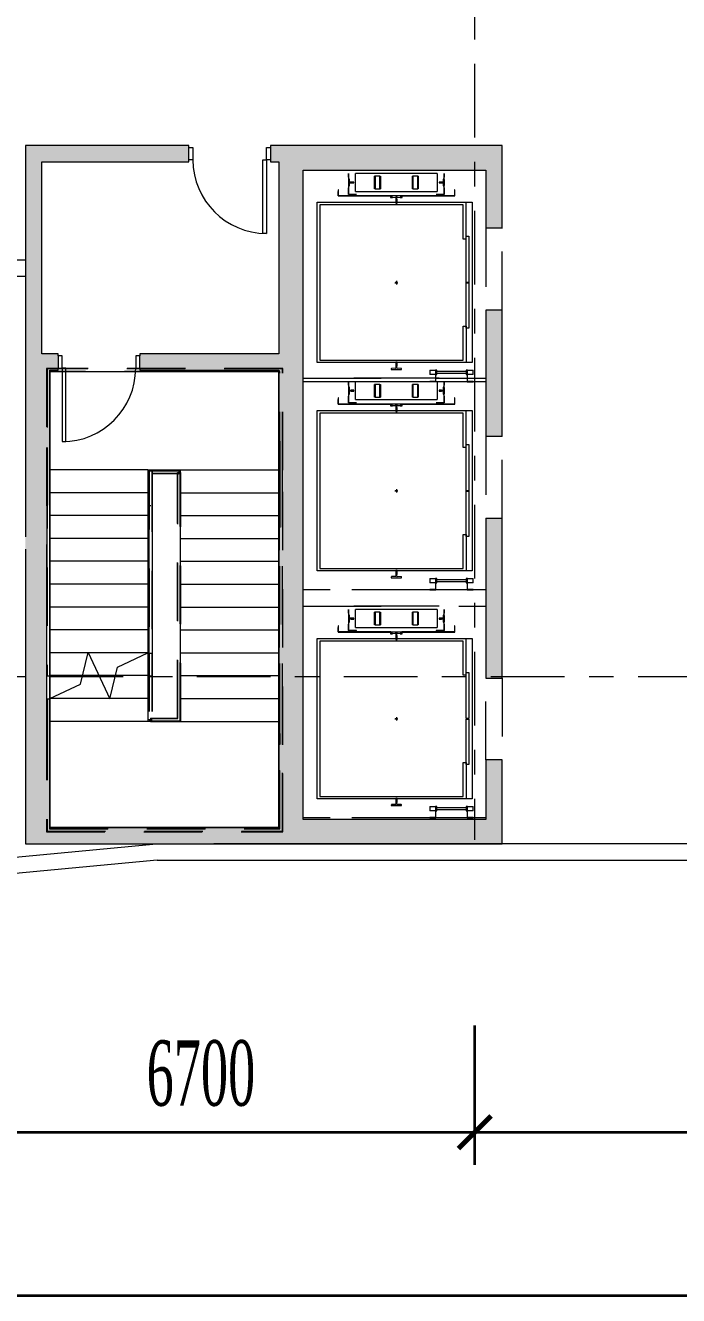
# Model space of a CAD drawing. Header units: millimetres. Extents: x 90964 to 877642, y 656808 to 1438307.
# Drawn here: x 361990 to 369984, y 973737 to 989290 of the extents above; entities that cross this region are included whole.
import ezdxf

# ---------------------------------------------------------------- set-up
doc = ezdxf.new("R2010")
doc.units = ezdxf.units.MM
doc.header["$LTSCALE"] = 300
for name, pattern in [('CENTER', [3, 1.5, -0.5, 0.5, -0.5]), ('Dash', [6.35, 3.175, -3.175]), ('Overhead', [3.96875, 2.38125, -1.5875])]:
    doc.linetypes.add(name, pattern=pattern)
doc.layers.get('Defpoints').update_dxf_attribs({"color": 6})
for name, color, linetype, lineweight in [('A-COT VACH', 2, 'Continuous', 35), ('A-DETL-GENF', 92, 'Overhead', 9), ('A-DETL-MEDM', 33, 'Continuous', 18), ('A-DIM', 125, 'Continuous', 15), ('A-DOOR', 31, 'Continuous', 9), ('A-DOOR-FRAM', 31, 'Continuous', 9), ('A-FLOR-HRAL', 11, 'Continuous', 9), ('A-FLOR-HRAL-MBND', 5, 'Overhead', 9), ('A-GENM', 13, 'Continuous', 9), ('A-NET THAY', 125, 'Continuous', 18), ('A-TRUC', 250, 'CENTER', 5), ('A-WALL', 113, 'Continuous', 9), ('A-WALL-PATT', 111, 'Continuous', 9), ('Q-SPCQ', 91, 'Continuous', 9), ('S-STRS', 31, 'Continuous', 9), ('S-STRS-MBND', 31, 'Overhead', 9)]:
    doc.layers.add(name, color=color, linetype=linetype, lineweight=lineweight)
doc.styles.add('ROMANSssss', font='vntimeh.shx', dxfattribs={"width": 0.55})
doc.dimstyles.new('DIM_1-400 MB', dxfattribs={"dimscale": 400, "dimtxt": 2, "dimasz": 1, "dimexe": 1, "dimexo": 0, "dimgap": 0.8, "dimtad": 1, "dimdec": 0, "dimzin": 0, "dimdsep": 46, "dimtxsty": 'ROMANSssss', "dimblk": 'ARCHTICK', "dimcen": 1, "dimdle": 1, "dimclrd": 256, "dimclre": 256, "dimclrt": 7, "dimadec": 0, "dimazin": 0, "dimtfac": 1, "dimtdec": 0, "dimtix": 1, "dimtofl": 0, "dimtmove": 2, "dimatfit": 3, "dimfxl": 1, "dimtolj": 1, "dimtzin": 0, "dimarcsym": 0})

# ---------------------------------------------------------------- blocks, each defined once
blk = doc.blocks.new('schindler_5500-bim - Lift_one floor-1478749-Option 5 Floor Plans')
at = {"layer": 'A-GENM', "linetype": 'Dash'}
for p, q in [((-1379, -1140), (-1379, 1095)), ((-1379, -1140), (-1379, 1095)), ((1212, 1095), (1212, 942)), ((1212, 1095), (1212, -1140)), ((1212, 866), (1212, 485)), ((1212, 409), (1212, -1140))]:
    blk.add_line(p, q, dxfattribs=at)
at = {"layer": 'A-GENM'}
for p, q in [((-986, -971), (-986, 926)), ((-986, 926), (979, 926)), ((-534, 856), (-986, 856)), ((-952, 817), (-952, -936)), ((-534, 817), (-952, 817)), ((-534, 816), (-952, 816)), ((-569, 856), (-569, 888)), ((-569, 888), (-3, 888)), ((-3, 856), (-569, 856)), ((-534, 856), (-534, 816)), ((-534, 852), (-534, 817)), ((-3, 888), (-3, 856)), ((2, 856), (2, 888)), ((2, 888), (558, 888)), ((558, 856), (2, 856)), ((533, 816), (533, 856)), ((533, 856), (979, 856)), ((533, 817), (533, 856)), ((533, 856), (979, 856)), ((950, 817), (533, 817)), ((950, 816), (533, 816)), ((558, 888), (558, 856)), ((950, -936), (950, 817)), ((979, 926), (979, 856)), ((979, 926), (979, -971)), ((-1063, 714), (-1139, 714)), ((-1139, 714), (-1139, 710)), ((-1139, 710), (-1118, 710)), ((-1118, 710), (-1118, 712)), ((-1118, 712), (-1064, 712)), ((-1064, 712), (-1064, 67)), ((-1063, 71), (-1063, 714)), ((-1379, 522), (-1379, -522)), ((-1379, 500), (-1379, -495)), ((-1078, 587), (-1338, 587)), ((-1338, 587), (-1338, 584)), ((-1338, 584), (-1294, 584)), ((-1338, 500), (-1118, 500)), ((-1338, 500), (-1338, -500)), ((-1294, 584), (-1294, 580)), ((-1294, 580), (-1269, 580)), ((-1269, 580), (-1269, 573)), ((-1269, 573), (-1242, 573)), ((-1265, 576), (-1265, 584)), ((-1265, 584), (-1190, 584)), ((-1190, 584), (-1265, 584)), ((-1265, 584), (-1265, 579)), ((-1259, 576), (-1265, 576)), ((-1262, 577), (-1234, 575)), ((-1242, 573), (-1242, 576)), ((-1232, 534), (-1237, 534)), ((-1232, 552), (-1233, 552)), ((-1233, 552), (-1233, 522)), ((-1233, 522), (-1223, 522)), ((-1232, 573), (-1232, 552)), ((-1224, 552), (-1224, 572)), ((-1223, 552), (-1224, 552)), ((-1223, 522), (-1223, 552)), ((-1218, 534), (-1223, 534)), ((-1221, 575), (-1193, 577)), ((-1213, 576), (-1213, 573)), ((-1213, 573), (-1186, 573)), ((-1190, 576), (-1196, 576)), ((-1190, 584), (-1190, 576)), ((-1190, 579), (-1190, 584)), ((-1186, 580), (-1161, 580)), ((-1186, 573), (-1186, 580)), ((-1161, 580), (-1161, 584)), ((-1161, 584), (-1081, 584)), ((-1118, -500), (-1118, 500)), ((-1081, 584), (-1081, 487)), ((-1081, 487), (-1078, 487)), ((-1078, 487), (-1078, 587)), ((-1305, 266), (-1150, 266)), ((-1305, 266), (-1305, 261)), ((-1305, 261), (-1305, 201)), ((-1150, 261), (-1305, 261)), ((-1305, 201), (-1150, 201)), ((-1305, 201), (-1305, 196)), ((-1150, 196), (-1305, 196)), ((-1150, 266), (-1150, 261)), ((-1150, 201), (-1150, 261)), ((-1150, 201), (-1150, 196)), ((-1064, 67), (-1047, 67)), ((-1043, 71), (-1063, 71)), ((-1053, 64), (-1063, 64)), ((-1063, 64), (-1063, -63)), ((-1045, 10), (-1048, 58)), ((-1047, 67), (-1047, 46)), ((-1047, 46), (-1043, 46)), ((-1043, 46), (-1043, 71)), ((-1022, 5), (-1040, 5)), ((-974, 8), (-1022, 8)), ((-1022, 8), (-1022, 5)), ((-974, -8), (-974, 8)), ((-21, 0), (19, 0)), ((-20, 0), (20, 0)), ((-1, 15), (-1, -15)), ((0, -20), (0, 20)), ((1024, 8), (974, 8)), ((974, 8), (974, -8)), ((1024, 5), (1024, 8)), ((1042, 5), (1024, 5)), ((1050, 59), (1047, 10)), ((1062, 64), (1054, 64)), ((1062, -63), (1062, 64)), ((-1047, -67), (-1064, -67)), ((-1064, -67), (-1064, -712)), ((-1063, -63), (-1052, -63)), ((-1063, -713), (-1063, -71)), ((-1063, -71), (-1043, -71)), ((-1048, -59), (-1045, -10)), ((-1043, -46), (-1047, -46)), ((-1047, -46), (-1047, -67)), ((-1043, -71), (-1043, -46)), ((-1040, -5), (-1022, -5)), ((-1022, -5), (-1022, -8)), ((-1022, -8), (-974, -8)), ((974, -8), (1024, -8)), ((1024, -8), (1024, -5)), ((1024, -5), (1042, -5)), ((1047, -10), (1049, -58)), ((1055, -63), (1062, -63)), ((-1305, -196), (-1150, -196)), ((-1305, -201), (-1305, -196)), ((-1305, -201), (-1305, -261)), ((-1150, -201), (-1305, -201)), ((-1305, -261), (-1150, -261)), ((-1305, -261), (-1305, -266)), ((-1150, -266), (-1305, -266)), ((-1150, -201), (-1150, -196)), ((-1150, -261), (-1150, -201)), ((-1150, -261), (-1150, -266)), ((-1118, -500), (-1338, -500)), ((-1294, -584), (-1338, -584)), ((-1338, -584), (-1338, -587)), ((-1338, -587), (-1078, -587)), ((-1269, -580), (-1294, -580)), ((-1294, -580), (-1294, -584)), ((-1242, -573), (-1269, -573)), ((-1269, -573), (-1269, -580)), ((-1265, -584), (-1265, -576)), ((-1265, -576), (-1255, -576)), ((-1265, -580), (-1265, -584)), ((-1265, -584), (-1190, -584)), ((-1234, -575), (-1262, -577)), ((-1242, -576), (-1242, -573)), ((-1232, -534), (-1237, -534)), ((-1223, -522), (-1233, -522)), ((-1233, -522), (-1233, -552)), ((-1233, -552), (-1232, -552)), ((-1232, -552), (-1232, -573)), ((-1224, -572), (-1224, -552)), ((-1224, -552), (-1223, -552)), ((-1223, -552), (-1223, -522)), ((-1218, -534), (-1223, -534)), ((-1193, -577), (-1221, -575)), ((-1186, -573), (-1213, -573)), ((-1213, -573), (-1213, -576)), ((-1200, -576), (-1190, -576)), ((-1190, -576), (-1190, -584)), ((-1190, -584), (-1190, -580)), ((-1186, -580), (-1186, -573)), ((-1161, -580), (-1186, -580)), ((-1161, -584), (-1161, -580)), ((-1081, -584), (-1161, -584)), ((-1078, -487), (-1081, -487)), ((-1081, -487), (-1081, -584)), ((-1078, -587), (-1078, -487)), ((-1118, -710), (-1139, -710)), ((-1139, -710), (-1139, -713)), ((-1139, -713), (-1063, -713)), ((-1118, -712), (-1118, -710)), ((-1064, -712), (-1118, -712)), ((979, -971), (-986, -971)), ((-952, -936), (950, -936))]:
    blk.add_line(p, q, dxfattribs=at)
for centre, radius, start, end in [((-1262, 580), 2.95, 182.0574, 275.004), ((-1234, 573), 2.64, 0, 90), ((-1221, 572), 2.79, 90, 180), ((-1193, 579), 2.71, 262.5795, 0), ((-1053, 58), 5.01, 0, 90), ((-1040, 10), 4.75, 180, 270), ((1042, 10), 5.01, 270, 0), ((1054, 59), 4.75, 90, 180), ((-1052, -59), 4.75, 270, 0), ((-1040, -10), 5.01, 90, 180), ((1042, -10), 4.75, 0, 90), ((1055, -58), 5.01, 180, 270), ((-1262, -580), 3, 90, 180), ((-1234, -573), 2.84, 270, 360), ((-1221, -572), 3, 180, 270), ((-1193, -580), 2.84, 0, 90)]:
    blk.add_arc(centre, radius, start, end, dxfattribs=at)
at = {"layer": 'Q-SPCQ'}
for p, q in [((1073, 871), (1073, 942)), ((1124, 942), (1073, 942)), ((1124, 942), (1124, 871)), ((1208, 942), (1208, 871)), ((1212, 942), (1208, 942)), ((1212, 866), (1212, 942)), ((1208, 871), (1073, 871)), ((1073, 871), (1073, 866)), ((1073, 866), (1073, 856)), ((1124, 866), (1073, 866)), ((1073, 856), (1124, 856)), ((1089, 856), (1089, 495)), ((1108, 495), (1108, 856)), ((1124, 866), (1212, 866)), ((1124, 856), (1124, 866)), ((1124, 495), (1073, 495)), ((1073, 495), (1073, 485)), ((1073, 485), (1073, 480)), ((1073, 485), (1124, 485)), ((1073, 409), (1073, 480)), ((1073, 480), (1208, 480)), ((1124, 485), (1124, 495)), ((1212, 485), (1124, 485)), ((1124, 480), (1124, 409)), ((1208, 480), (1208, 409)), ((1212, 409), (1212, 485)), ((1073, 409), (1124, 409)), ((1208, 409), (1212, 409)), ((-1045, 15), (-1045, -15)), ((-1055, 0), (-1035, 0))]:
    blk.add_line(p, q, dxfattribs=at)
blk = doc.blocks.new('Railing - Railing-1480369-Option 5 Floor Plans')
at = {"layer": 'A-FLOR-HRAL-MBND'}
for p, q in [((-100059, -9507), (-100176, -9867)), ((-100040, -9545), (-100139, -9848)), ((-99270, -9763), (-100059, -9507)), ((-99280, -9792), (-100040, -9545)), ((-99546, -9705), (-99536, -9677)), ((-97188, -10472), (-99546, -9705)), ((-97150, -10453), (-99536, -9677)), ((-100176, -9867), (-97267, -10813)), ((-100139, -9848), (-97286, -10776)), ((-97286, -10776), (-97188, -10472)), ((-97267, -10813), (-97150, -10453))]:
    blk.add_line(p, q, dxfattribs=at)
blk = doc.blocks.new('Railing - Railing-1480370-Option 5 Floor Plans')
at = {"layer": 'A-FLOR-HRAL-MBND'}
for p, q in [((-100957, -7900), (-101848, -10639)), ((-99682, -8314), (-100957, -7900)), ((-100938, -7937), (-101810, -10620)), ((-99692, -8343), (-100938, -7937)), ((-99425, -8429), (-99692, -8343)), ((-99416, -8401), (-99682, -8314)), ((-99159, -8516), (-99150, -8487)), ((-96762, -9295), (-99159, -8516)), ((-96753, -9267), (-99150, -8487)), ((-96496, -9382), (-96762, -9295)), ((-96487, -9353), (-96753, -9267)), ((-95611, -9669), (-96496, -9382)), ((-95574, -9650), (-96487, -9353)), ((-96484, -12352), (-95611, -9669)), ((-96464, -12390), (-95574, -9650)), ((-101848, -10639), (-100839, -10967)), ((-101810, -10620), (-100830, -10939)), ((-100839, -10967), (-100573, -11054)), ((-100830, -10939), (-100564, -11025)), ((-100564, -11025), (-97635, -11978)), ((-100573, -11054), (-97644, -12006)), ((-97644, -12006), (-96464, -12390)), ((-97635, -11978), (-96484, -12352))]:
    blk.add_line(p, q, dxfattribs=at)
blk = doc.blocks.new('Top Rail Type - Top Rail_Internal_-1480371-Option 5 Floor Plans')
at = {"layer": 'A-FLOR-HRAL'}
for p, q in [((-97613, -10339), (-97151, -10489)), ((-97138, -10451), (-97600, -10301))]:
    blk.add_line(p, q, dxfattribs=at)
at = {"layer": 'A-FLOR-HRAL', "flags": 128}
blk.add_lwpolyline([(-97560, -10339), (-97557, -10336), (-97557, -10332)], dxfattribs=at)
blk = doc.blocks.new('Top Rail Type - Top Rail_Internal_-V14-Option 5 Floor Plans')
at = {"layer": 'A-FLOR-HRAL', "linetype": 'Overhead'}
for p, q in [((-100069, -9519), (-100183, -9871)), ((-100031, -9532), (-100132, -9845)), ((-100031, -9532), (-100069, -9519)), ((-100056, -9545), (-100043, -9507)), ((-99281, -9797), (-100056, -9545)), ((-99269, -9758), (-100043, -9507)), ((-99547, -9710), (-99535, -9672)), ((-97194, -10475), (-99547, -9710)), ((-97144, -10450), (-99535, -9672)), ((-100183, -9871), (-97283, -10814)), ((-100132, -9845), (-97271, -10775)), ((-97296, -10788), (-97194, -10475)), ((-97258, -10801), (-97144, -10450)), ((-97296, -10788), (-97258, -10801)), ((-97271, -10775), (-97283, -10814))]:
    blk.add_line(p, q, dxfattribs=at)
at = {"layer": 'A-FLOR-HRAL'}
for p, q in [((-99269, -9758), (-99281, -9797)), ((-97151, -10489), (-99281, -9797)), ((-97138, -10451), (-99269, -9758)), ((-97151, -10489), (-97138, -10451))]:
    blk.add_line(p, q, dxfattribs=at)
blk = doc.blocks.new('Top Rail Type - Top Rail_Internal_-V15-Option 5 Floor Plans')
at = {"layer": 'A-FLOR-HRAL', "linetype": 'Overhead'}
for p, q in [((-100960, -7893), (-101854, -10642)), ((-99681, -8309), (-100960, -7893)), ((-100934, -7944), (-101804, -10617)), ((-99693, -8347), (-100934, -7944)), ((-99427, -8434), (-99693, -8347)), ((-99414, -8396), (-99681, -8309)), ((-99161, -8521), (-99148, -8482)), ((-96498, -9386), (-99161, -8521)), ((-96485, -9348), (-99148, -8482)), ((-95618, -9673), (-96498, -9386)), ((-95567, -9647), (-96485, -9348)), ((-96487, -12346), (-95618, -9673)), ((-96461, -12396), (-95567, -9647)), ((-101854, -10642), (-100841, -10972)), ((-101804, -10617), (-100829, -10934)), ((-100841, -10972), (-97646, -12011)), ((-100829, -10934), (-97633, -11973)), ((-97633, -11973), (-96487, -12346)), ((-97646, -12011), (-96461, -12396))]:
    blk.add_line(p, q, dxfattribs=at)
at = {"layer": 'A-FLOR-HRAL'}
for p, q in [((-99414, -8396), (-99427, -8434)), ((-97164, -9128), (-99414, -8396)), ((-97177, -9166), (-99427, -8434))]:
    blk.add_line(p, q, dxfattribs=at)
blk = doc.blocks.new('M_Door-Opening - 1000 X 2100mm-720239-Option 5 Floor Plans')
at = {"layer": 'A-DETL-GENF'}
for p, q in [((492, 100), (-508, 100)), ((-508, -100), (492, -100))]:
    blk.add_line(p, q, dxfattribs=at)
at = {"layer": 'A-DETL-MEDM'}
for p, q in [((-508, 100), (-508, -100)), ((492, -100), (492, 100))]:
    blk.add_line(p, q, dxfattribs=at)
blk = doc.blocks.new('M_Door-Opening - 1000 X 2100mm-720273-Option 5 Floor Plans')
at = {"layer": 'A-DETL-GENF'}
for p, q in [((-508, 100), (492, 100)), ((492, -100), (-508, -100))]:
    blk.add_line(p, q, dxfattribs=at)
at = {"layer": 'A-DETL-MEDM'}
for p, q in [((-508, -100), (-508, 100)), ((492, 100), (492, -100))]:
    blk.add_line(p, q, dxfattribs=at)
blk = doc.blocks.new('M_Door-Passage-Single-Flush - M_Door-Passage-Single-Flush-718217-Option 5 Floor Plans')
at = {"layer": 'A-DOOR'}
for p, q in [((450, 981.35), (405, 981.35)), ((405, 981.35), (405, 81.35)), ((450, 81.35), (450, 981.35)), ((405, 81.35), (450, 81.35))]:
    blk.add_line(p, q, dxfattribs=at)
blk.add_arc((450, 81.35), 900, 90, 180, dxfattribs=at)
at = {"layer": 'A-DOOR-FRAM'}
for p, q in [((-450, 81.35), (-500, 81.35)), ((-500, 81.35), (-500, -68.65)), ((-450, -68.65), (-450, 81.35)), ((450, 81.35), (450, -68.65)), ((500, 81.35), (450, 81.35)), ((500, -68.65), (500, 81.35)), ((-500, -68.65), (-450, -68.65)), ((450, -68.65), (500, -68.65))]:
    blk.add_line(p, q, dxfattribs=at)
blk = doc.blocks.new('M_Door-Passage-Single-Flush - M_Door-Passage-Single-Flush-756115-Option 5 Floor Plans')
at = {"layer": 'A-DOOR'}
for p, q in [((405, -81.35), (450, -81.35)), ((405, -981.35), (405, -81.35)), ((450, -81.35), (450, -981.35)), ((450, -981.35), (405, -981.35))]:
    blk.add_line(p, q, dxfattribs=at)
blk.add_arc((450, -81.35), 900, 180, 270, dxfattribs=at)
at = {"layer": 'A-DOOR-FRAM'}
for p, q in [((-500, 68.65), (-450, 68.65)), ((-500, -81.35), (-500, 68.65)), ((-450, 68.65), (-450, -81.35)), ((450, 68.65), (500, 68.65)), ((450, -81.35), (450, 68.65)), ((500, 68.65), (500, -81.35)), ((-450, -81.35), (-500, -81.35)), ((500, -81.35), (450, -81.35))]:
    blk.add_line(p, q, dxfattribs=at)
blk = doc.blocks.new('schindler_5500-bim - Lift_one floor-V5-Option 5 Floor Plans')
at = {"layer": 'A-GENM', "linetype": 'Dash'}
for p, q in [((-1379, 871), (-1379, 1095)), ((-1379, -1140), (-1379, 1095)), ((1212, 1095), (1212, 942)), ((1212, 1095), (1212, -1140)), ((-1379, 485), (-1379, 866)), ((1212, 866), (1212, 485)), ((-1379, -1140), (-1379, 480)), ((1212, 409), (1212, -1140))]:
    blk.add_line(p, q, dxfattribs=at)
at = {"layer": 'A-GENM'}
for p, q in [((-986, -971), (-986, 926)), ((-986, 926), (979, 926)), ((-534, 856), (-986, 856)), ((-952, 817), (-952, -936)), ((-534, 817), (-952, 817)), ((-534, 816), (-952, 816)), ((-569, 856), (-569, 888)), ((-569, 888), (-3, 888)), ((-3, 856), (-569, 856)), ((-534, 856), (-534, 816)), ((-534, 852), (-534, 817)), ((-3, 888), (-3, 856)), ((2, 856), (2, 888)), ((2, 888), (558, 888)), ((558, 856), (2, 856)), ((533, 816), (533, 856)), ((533, 856), (979, 856)), ((533, 817), (533, 856)), ((533, 856), (979, 856)), ((950, 817), (533, 817)), ((950, 816), (533, 816)), ((558, 888), (558, 856)), ((950, -936), (950, 817)), ((979, 926), (979, 856)), ((979, 926), (979, -971)), ((-1063, 714), (-1139, 714)), ((-1139, 714), (-1139, 710)), ((-1139, 710), (-1118, 710)), ((-1118, 710), (-1118, 712)), ((-1118, 712), (-1064, 712)), ((-1064, 712), (-1064, 67)), ((-1063, 71), (-1063, 714)), ((-1379, 522), (-1379, -522)), ((-1379, 500), (-1379, -495)), ((-1078, 587), (-1338, 587)), ((-1338, 587), (-1338, 584)), ((-1338, 584), (-1294, 584)), ((-1338, 500), (-1118, 500)), ((-1338, 500), (-1338, -500)), ((-1294, 584), (-1294, 580)), ((-1294, 580), (-1269, 580)), ((-1269, 580), (-1269, 573)), ((-1269, 573), (-1242, 573)), ((-1265, 576), (-1265, 584)), ((-1265, 584), (-1190, 584)), ((-1190, 584), (-1265, 584)), ((-1265, 584), (-1265, 579)), ((-1259, 576), (-1265, 576)), ((-1262, 577), (-1234, 575)), ((-1242, 573), (-1242, 576)), ((-1232, 534), (-1237, 534)), ((-1232, 552), (-1233, 552)), ((-1233, 552), (-1233, 522)), ((-1233, 522), (-1223, 522)), ((-1232, 573), (-1232, 552)), ((-1224, 552), (-1224, 572)), ((-1223, 552), (-1224, 552)), ((-1223, 522), (-1223, 552)), ((-1218, 534), (-1223, 534)), ((-1221, 575), (-1193, 577)), ((-1213, 576), (-1213, 573)), ((-1213, 573), (-1186, 573)), ((-1190, 576), (-1196, 576)), ((-1190, 584), (-1190, 576)), ((-1190, 579), (-1190, 584)), ((-1186, 580), (-1161, 580)), ((-1186, 573), (-1186, 580)), ((-1161, 580), (-1161, 584)), ((-1161, 584), (-1081, 584)), ((-1118, -500), (-1118, 500)), ((-1081, 584), (-1081, 487)), ((-1081, 487), (-1078, 487)), ((-1078, 487), (-1078, 587)), ((-1305, 266), (-1150, 266)), ((-1305, 266), (-1305, 261)), ((-1305, 261), (-1305, 201)), ((-1150, 261), (-1305, 261)), ((-1305, 201), (-1150, 201)), ((-1305, 201), (-1305, 196)), ((-1150, 196), (-1305, 196)), ((-1150, 266), (-1150, 261)), ((-1150, 201), (-1150, 261)), ((-1150, 201), (-1150, 196)), ((-1064, 67), (-1047, 67)), ((-1043, 71), (-1063, 71)), ((-1053, 64), (-1063, 64)), ((-1063, 64), (-1063, -63)), ((-1045, 10), (-1048, 58)), ((-1047, 67), (-1047, 46)), ((-1047, 46), (-1043, 46)), ((-1043, 46), (-1043, 71)), ((-1022, 5), (-1040, 5)), ((-974, 8), (-1022, 8)), ((-1022, 8), (-1022, 5)), ((-974, -8), (-974, 8)), ((-21, 0), (19, 0)), ((-20, 0), (20, 0)), ((-1, 15), (-1, -15)), ((0, -20), (0, 20)), ((1024, 8), (974, 8)), ((974, 8), (974, -8)), ((1024, 5), (1024, 8)), ((1042, 5), (1024, 5)), ((1050, 59), (1047, 10)), ((1062, 64), (1054, 64)), ((1062, -63), (1062, 64)), ((-1047, -67), (-1064, -67)), ((-1064, -67), (-1064, -712)), ((-1063, -63), (-1052, -63)), ((-1063, -713), (-1063, -71)), ((-1063, -71), (-1043, -71)), ((-1048, -59), (-1045, -10)), ((-1043, -46), (-1047, -46)), ((-1047, -46), (-1047, -67)), ((-1043, -71), (-1043, -46)), ((-1040, -5), (-1022, -5)), ((-1022, -5), (-1022, -8)), ((-1022, -8), (-974, -8)), ((974, -8), (1024, -8)), ((1024, -8), (1024, -5)), ((1024, -5), (1042, -5)), ((1047, -10), (1049, -58)), ((1055, -63), (1062, -63)), ((-1305, -196), (-1150, -196)), ((-1305, -201), (-1305, -196)), ((-1305, -201), (-1305, -261)), ((-1150, -201), (-1305, -201)), ((-1305, -261), (-1150, -261)), ((-1305, -261), (-1305, -266)), ((-1150, -266), (-1305, -266)), ((-1150, -201), (-1150, -196)), ((-1150, -261), (-1150, -201)), ((-1150, -261), (-1150, -266)), ((-1118, -500), (-1338, -500)), ((-1294, -584), (-1338, -584)), ((-1338, -584), (-1338, -587)), ((-1338, -587), (-1078, -587)), ((-1269, -580), (-1294, -580)), ((-1294, -580), (-1294, -584)), ((-1242, -573), (-1269, -573)), ((-1269, -573), (-1269, -580)), ((-1265, -584), (-1265, -576)), ((-1265, -576), (-1255, -576)), ((-1265, -580), (-1265, -584)), ((-1265, -584), (-1190, -584)), ((-1234, -575), (-1262, -577)), ((-1242, -576), (-1242, -573)), ((-1232, -534), (-1237, -534)), ((-1223, -522), (-1233, -522)), ((-1233, -522), (-1233, -552)), ((-1233, -552), (-1232, -552)), ((-1232, -552), (-1232, -573)), ((-1224, -572), (-1224, -552)), ((-1224, -552), (-1223, -552)), ((-1223, -552), (-1223, -522)), ((-1218, -534), (-1223, -534)), ((-1193, -577), (-1221, -575)), ((-1186, -573), (-1213, -573)), ((-1213, -573), (-1213, -576)), ((-1200, -576), (-1190, -576)), ((-1190, -576), (-1190, -584)), ((-1190, -584), (-1190, -580)), ((-1186, -580), (-1186, -573)), ((-1161, -580), (-1186, -580)), ((-1161, -584), (-1161, -580)), ((-1081, -584), (-1161, -584)), ((-1078, -487), (-1081, -487)), ((-1081, -487), (-1081, -584)), ((-1078, -587), (-1078, -487)), ((-1118, -710), (-1139, -710)), ((-1139, -710), (-1139, -713)), ((-1139, -713), (-1063, -713)), ((-1118, -712), (-1118, -710)), ((-1064, -712), (-1118, -712)), ((979, -971), (-986, -971)), ((-952, -936), (950, -936))]:
    blk.add_line(p, q, dxfattribs=at)
for centre, radius, start, end in [((-1262, 580), 2.95, 182.0574, 275.004), ((-1234, 573), 2.64, 0, 90), ((-1221, 572), 2.79, 90, 180), ((-1193, 579), 2.71, 262.5795, 0), ((-1053, 58), 5.01, 0, 90), ((-1040, 10), 4.75, 180, 270), ((1042, 10), 5.01, 270, 0), ((1054, 59), 4.75, 90, 180), ((-1052, -59), 4.75, 270, 0), ((-1040, -10), 5.01, 90, 180), ((1042, -10), 4.75, 0, 90), ((1055, -58), 5.01, 180, 270), ((-1262, -580), 3, 90, 180), ((-1234, -573), 2.84, 270, 360), ((-1221, -572), 3, 180, 270), ((-1193, -580), 2.84, 0, 90)]:
    blk.add_arc(centre, radius, start, end, dxfattribs=at)
at = {"layer": 'Q-SPCQ'}
for p, q in [((1073, 871), (1073, 942)), ((1124, 942), (1073, 942)), ((1124, 942), (1124, 871)), ((1208, 942), (1208, 871)), ((1212, 942), (1208, 942)), ((1212, 866), (1212, 942)), ((1208, 871), (1073, 871)), ((1073, 871), (1073, 866)), ((1073, 866), (1073, 856)), ((1124, 866), (1073, 866)), ((1073, 856), (1124, 856)), ((1089, 856), (1089, 495)), ((1108, 495), (1108, 856)), ((1124, 866), (1212, 866)), ((1124, 856), (1124, 866)), ((1124, 495), (1073, 495)), ((1073, 495), (1073, 485)), ((1073, 485), (1073, 480)), ((1073, 485), (1124, 485)), ((1073, 409), (1073, 480)), ((1073, 480), (1208, 480)), ((1124, 485), (1124, 495)), ((1212, 485), (1124, 485)), ((1124, 480), (1124, 409)), ((1208, 480), (1208, 409)), ((1212, 409), (1212, 485)), ((1073, 409), (1124, 409)), ((1208, 409), (1212, 409)), ((-1045, 15), (-1045, -15)), ((-1055, 0), (-1035, 0))]:
    blk.add_line(p, q, dxfattribs=at)
blk = doc.blocks.new('schindler_5500-bim - Lift_one floor-V6-Option 5 Floor Plans')
at = {"layer": 'A-GENM', "linetype": 'Dash'}
for p, q in [((1212, 1095), (1212, 942)), ((1212, 1095), (1212, 587)), ((1212, 866), (1212, 587)), ((1212, 584), (1212, 500)), ((1212, 584), (1212, 500)), ((1212, -500), (1212, -584)), ((1212, -500), (1212, -584)), ((1212, -587), (1212, -1140)), ((1212, -587), (1212, -1140))]:
    blk.add_line(p, q, dxfattribs=at)
at = {"layer": 'A-GENM'}
for p, q in [((-986, -971), (-986, 926)), ((-986, 926), (979, 926)), ((-534, 856), (-986, 856)), ((-952, 817), (-952, -936)), ((-534, 817), (-952, 817)), ((-534, 816), (-952, 816)), ((-569, 856), (-569, 888)), ((-569, 888), (-3, 888)), ((-3, 856), (-569, 856)), ((-534, 856), (-534, 816)), ((-534, 852), (-534, 817)), ((-3, 888), (-3, 856)), ((2, 856), (2, 888)), ((2, 888), (558, 888)), ((558, 856), (2, 856)), ((533, 816), (533, 856)), ((533, 856), (979, 856)), ((533, 817), (533, 856)), ((533, 856), (979, 856)), ((950, 817), (533, 817)), ((950, 816), (533, 816)), ((558, 888), (558, 856)), ((950, -936), (950, 817)), ((979, 926), (979, 856)), ((979, 926), (979, -971)), ((-1063, 714), (-1139, 714)), ((-1139, 714), (-1139, 710)), ((-1139, 710), (-1118, 710)), ((-1118, 710), (-1118, 712)), ((-1118, 712), (-1064, 712)), ((-1064, 712), (-1064, 67)), ((-1063, 71), (-1063, 714)), ((-1078, 587), (-1338, 587)), ((-1338, 587), (-1338, 584)), ((-1338, 584), (-1294, 584)), ((-1338, 500), (-1118, 500)), ((-1338, 500), (-1338, -500)), ((-1294, 584), (-1294, 580)), ((-1294, 580), (-1269, 580)), ((-1269, 580), (-1269, 573)), ((-1269, 573), (-1242, 573)), ((-1265, 576), (-1265, 584)), ((-1265, 584), (-1190, 584)), ((-1190, 584), (-1265, 584)), ((-1265, 584), (-1265, 579)), ((-1259, 576), (-1265, 576)), ((-1262, 577), (-1234, 575)), ((-1242, 573), (-1242, 576)), ((-1232, 534), (-1237, 534)), ((-1232, 552), (-1233, 552)), ((-1233, 552), (-1233, 522)), ((-1233, 522), (-1223, 522)), ((-1232, 573), (-1232, 552)), ((-1224, 552), (-1224, 572)), ((-1223, 552), (-1224, 552)), ((-1223, 522), (-1223, 552)), ((-1218, 534), (-1223, 534)), ((-1221, 575), (-1193, 577)), ((-1213, 576), (-1213, 573)), ((-1213, 573), (-1186, 573)), ((-1190, 576), (-1196, 576)), ((-1190, 584), (-1190, 576)), ((-1190, 579), (-1190, 584)), ((-1186, 580), (-1161, 580)), ((-1186, 573), (-1186, 580)), ((-1161, 580), (-1161, 584)), ((-1161, 584), (-1081, 584)), ((-1118, -500), (-1118, 500)), ((-1081, 584), (-1081, 487)), ((-1081, 487), (-1078, 487)), ((-1078, 487), (-1078, 587)), ((-1305, 266), (-1150, 266)), ((-1305, 266), (-1305, 261)), ((-1305, 261), (-1305, 201)), ((-1150, 261), (-1305, 261)), ((-1305, 201), (-1150, 201)), ((-1305, 201), (-1305, 196)), ((-1150, 196), (-1305, 196)), ((-1150, 266), (-1150, 261)), ((-1150, 201), (-1150, 261)), ((-1150, 201), (-1150, 196)), ((-1064, 67), (-1047, 67)), ((-1043, 71), (-1063, 71)), ((-1053, 64), (-1063, 64)), ((-1063, 64), (-1063, -63)), ((-1045, 10), (-1048, 58)), ((-1047, 67), (-1047, 46)), ((-1047, 46), (-1043, 46)), ((-1043, 46), (-1043, 71)), ((-1022, 5), (-1040, 5)), ((-974, 8), (-1022, 8)), ((-1022, 8), (-1022, 5)), ((-974, -8), (-974, 8)), ((-21, 0), (19, 0)), ((-20, 0), (20, 0)), ((-1, 15), (-1, -15)), ((0, -20), (0, 20)), ((1024, 8), (974, 8)), ((974, 8), (974, -8)), ((1024, 5), (1024, 8)), ((1042, 5), (1024, 5)), ((1050, 59), (1047, 10)), ((1062, 64), (1054, 64)), ((1062, -63), (1062, 64)), ((-1047, -67), (-1064, -67)), ((-1064, -67), (-1064, -712)), ((-1063, -63), (-1052, -63)), ((-1063, -713), (-1063, -71)), ((-1063, -71), (-1043, -71)), ((-1048, -59), (-1045, -10)), ((-1043, -46), (-1047, -46)), ((-1047, -46), (-1047, -67)), ((-1043, -71), (-1043, -46)), ((-1040, -5), (-1022, -5)), ((-1022, -5), (-1022, -8)), ((-1022, -8), (-974, -8)), ((974, -8), (1024, -8)), ((1024, -8), (1024, -5)), ((1024, -5), (1042, -5)), ((1047, -10), (1049, -58)), ((1055, -63), (1062, -63)), ((-1305, -196), (-1150, -196)), ((-1305, -201), (-1305, -196)), ((-1305, -201), (-1305, -261)), ((-1150, -201), (-1305, -201)), ((-1305, -261), (-1150, -261)), ((-1305, -261), (-1305, -266)), ((-1150, -266), (-1305, -266)), ((-1150, -201), (-1150, -196)), ((-1150, -261), (-1150, -201)), ((-1150, -261), (-1150, -266)), ((-1118, -500), (-1338, -500)), ((-1294, -584), (-1338, -584)), ((-1338, -584), (-1338, -587)), ((-1338, -587), (-1078, -587)), ((-1269, -580), (-1294, -580)), ((-1294, -580), (-1294, -584)), ((-1242, -573), (-1269, -573)), ((-1269, -573), (-1269, -580)), ((-1265, -584), (-1265, -576)), ((-1265, -576), (-1255, -576)), ((-1265, -580), (-1265, -584)), ((-1265, -584), (-1190, -584)), ((-1234, -575), (-1262, -577)), ((-1242, -576), (-1242, -573)), ((-1232, -534), (-1237, -534)), ((-1223, -522), (-1233, -522)), ((-1233, -522), (-1233, -552)), ((-1233, -552), (-1232, -552)), ((-1232, -552), (-1232, -573)), ((-1224, -572), (-1224, -552)), ((-1224, -552), (-1223, -552)), ((-1223, -552), (-1223, -522)), ((-1218, -534), (-1223, -534)), ((-1193, -577), (-1221, -575)), ((-1186, -573), (-1213, -573)), ((-1213, -573), (-1213, -576)), ((-1200, -576), (-1190, -576)), ((-1190, -576), (-1190, -584)), ((-1190, -584), (-1190, -580)), ((-1186, -580), (-1186, -573)), ((-1161, -580), (-1186, -580)), ((-1161, -584), (-1161, -580)), ((-1081, -584), (-1161, -584)), ((-1078, -487), (-1081, -487)), ((-1081, -487), (-1081, -584)), ((-1078, -587), (-1078, -487)), ((-1118, -710), (-1139, -710)), ((-1139, -710), (-1139, -713)), ((-1139, -713), (-1063, -713)), ((-1118, -712), (-1118, -710)), ((-1064, -712), (-1118, -712)), ((979, -971), (-986, -971)), ((-952, -936), (950, -936))]:
    blk.add_line(p, q, dxfattribs=at)
for centre, radius, start, end in [((-1262, 580), 2.95, 182.0574, 275.004), ((-1234, 573), 2.64, 0, 90), ((-1221, 572), 2.79, 90, 180), ((-1193, 579), 2.71, 262.5795, 0), ((-1053, 58), 5.01, 0, 90), ((-1040, 10), 4.75, 180, 270), ((1042, 10), 5.01, 270, 0), ((1054, 59), 4.75, 90, 180), ((-1052, -59), 4.75, 270, 0), ((-1040, -10), 5.01, 90, 180), ((1042, -10), 4.75, 0, 90), ((1055, -58), 5.01, 180, 270), ((-1262, -580), 3, 90, 180), ((-1234, -573), 2.84, 270, 360), ((-1221, -572), 3, 180, 270), ((-1193, -580), 2.84, 0, 90)]:
    blk.add_arc(centre, radius, start, end, dxfattribs=at)
at = {"layer": 'Q-SPCQ'}
for p, q in [((1073, 871), (1073, 942)), ((1124, 942), (1073, 942)), ((1124, 942), (1124, 871)), ((1208, 942), (1208, 871)), ((1212, 942), (1208, 942)), ((1212, 866), (1212, 942)), ((1208, 871), (1073, 871)), ((1073, 871), (1073, 866)), ((1073, 866), (1073, 856)), ((1124, 866), (1073, 866)), ((1073, 856), (1124, 856)), ((1089, 856), (1089, 495)), ((1108, 495), (1108, 856)), ((1124, 866), (1212, 866)), ((1124, 856), (1124, 866)), ((1124, 495), (1073, 495)), ((1073, 495), (1073, 485)), ((1073, 485), (1073, 480)), ((1073, 485), (1124, 485)), ((1073, 409), (1073, 480)), ((1073, 480), (1208, 480)), ((1124, 485), (1124, 495)), ((1212, 485), (1124, 485)), ((1124, 480), (1124, 409)), ((1208, 480), (1208, 409)), ((1073, 409), (1124, 409)), ((1208, 409), (1212, 409)), ((-1045, 15), (-1045, -15)), ((-1055, 0), (-1035, 0))]:
    blk.add_line(p, q, dxfattribs=at)
blk = doc.blocks.new('_ArchTick')
at = {"color": 0, "linetype": 'ByBlock', "const_width": 0.15}
blk.add_lwpolyline([(-0.5, -0.5), (0.5, 0.5)], dxfattribs=at)
blk = doc.blocks.new('*D327')
at = {"layer": 'A-DIM', "lineweight": -2, "transparency": 16777216}
for p, q in [((335588, 1095259), (335588, 1091552)), ((411988, 1095259), (411988, 1091552)), ((335188, 1091952), (412388, 1091952))]:
    blk.add_line(p, q, dxfattribs=at)
at = {"layer": 'Defpoints', "color": 0, "transparency": 16777216}
for p in [(335588, 1095259), (411988, 1095259), (411988, 1091952)]:
    blk.add_point(p, dxfattribs=at)
at = {"layer": 'A-DIM', "lineweight": -2, "transparency": 16777216, "xscale": 400, "yscale": 400, "zscale": 400, "rotation": 180}
blk.add_blockref('_ArchTick', (335588, 1091952), dxfattribs=at)
at = {"layer": 'A-DIM', "lineweight": -2, "transparency": 16777216, "xscale": 400, "yscale": 400, "zscale": 400}
blk.add_blockref('_ArchTick', (411988, 1091952), dxfattribs=at)
at = {"layer": 'A-DIM', "color": 7, "transparency": 16777216, "insert": (373788, 1092672), "char_height": 800, "attachment_point": 5, "style": 'ROMANSssss'}
blk.add_mtext('\\A1;76400', dxfattribs=at)
blk = doc.blocks.new('*D330')
at = {"layer": 'A-DIM', "lineweight": -2, "transparency": 16777216}
for p, q in [((360788, 1095259), (360788, 1093552)), ((367488, 1095259), (367488, 1093552)), ((360388, 1093952), (367888, 1093952))]:
    blk.add_line(p, q, dxfattribs=at)
at = {"layer": 'Defpoints', "color": 0, "transparency": 16777216}
for p in [(360788, 1095259), (367488, 1095259), (367488, 1093952)]:
    blk.add_point(p, dxfattribs=at)
at = {"layer": 'A-DIM', "lineweight": -2, "transparency": 16777216, "xscale": 400, "yscale": 400, "zscale": 400, "rotation": 180}
blk.add_blockref('_ArchTick', (360788, 1093952), dxfattribs=at)
at = {"layer": 'A-DIM', "lineweight": -2, "transparency": 16777216, "xscale": 400, "yscale": 400, "zscale": 400}
blk.add_blockref('_ArchTick', (367488, 1093952), dxfattribs=at)
at = {"layer": 'A-DIM', "color": 7, "transparency": 16777216, "insert": (364138, 1094672), "char_height": 800, "attachment_point": 5, "style": 'ROMANSssss'}
blk.add_mtext('\\A1;6700', dxfattribs=at)
blk = doc.blocks.new('*D331')
at = {"layer": 'A-DIM', "lineweight": -2, "transparency": 16777216}
for p, q in [((367488, 1095259), (367488, 1093552)), ((380088, 1095259), (380088, 1093552)), ((367088, 1093952), (380488, 1093952))]:
    blk.add_line(p, q, dxfattribs=at)
at = {"layer": 'Defpoints', "color": 0, "transparency": 16777216}
for p in [(367488, 1095259), (380088, 1095259), (380088, 1093952)]:
    blk.add_point(p, dxfattribs=at)
at = {"layer": 'A-DIM', "lineweight": -2, "transparency": 16777216, "xscale": 400, "yscale": 400, "zscale": 400, "rotation": 180}
blk.add_blockref('_ArchTick', (367488, 1093952), dxfattribs=at)
at = {"layer": 'A-DIM', "lineweight": -2, "transparency": 16777216, "xscale": 400, "yscale": 400, "zscale": 400}
blk.add_blockref('_ArchTick', (380088, 1093952), dxfattribs=at)
at = {"layer": 'A-DIM', "color": 7, "transparency": 16777216, "insert": (373788, 1094672), "char_height": 800, "attachment_point": 5, "style": 'ROMANSssss'}
blk.add_mtext('\\A1;12600', dxfattribs=at)
blk = doc.blocks.new('luoicotthapdoi')
at = {"layer": 'A-TRUC', "ltscale": 2}
for p, q in [((367488, 981352), (367488, 950252)), ((333488, 952252), (414088, 952252))]:
    blk.add_line(p, q, dxfattribs=at)
blk = doc.blocks.new('DIM TC')
at = {"layer": 'A-DIM'}
for base, p1, p2, picture, middle in [((411987.6, 1091952.2), (335587.6, 1095259.5), (411987.6, 1095259.5), '*D327', (373787.6, 1092672.2)), ((367487.6, 1093952.2), (360787.7, 1095259.5), (367487.6, 1095259.5), '*D330', (364137.6, 1094672.2)), ((380087.6, 1093952.2), (367487.6, 1095259.5), (380087.6, 1095259.5), '*D331', (373787.6, 1094672.2))]:
    dim = blk.add_linear_dim(base=base, p1=p1, p2=p2, dimstyle='DIM_1-400 MB', dxfattribs=at)
    dim.commit()
    dim.dimension.update_dxf_attribs({"geometry": picture, "text_midpoint": middle})

msp = doc.modelspace()

# ---------------------------------------------------------------- hatches: boundary and pattern name
at = {"layer": 'A-WALL-PATT'}
h = msp.add_hatch(color=256, dxfattribs=at)
h.paths.add_polyline_path([(365389.6, 987618.3), (365389.6, 987818.3), (364989.6, 987818.3), (364989.6, 987618.3), (365089.6, 987618.3)], flags=0)
h.paths.add_polyline_path([(363989.6, 987818.3), (361989.6, 987818.3), (361989.6, 987618.3), (363989.6, 987618.3), (363989.6, 987793.3)], flags=0)
for points in [[(367624.6, 987818.3), (365389.6, 987818.3), (365389.6, 987518.3), (367624.6, 987518.3)], [(362189.6, 987618.3), (361989.6, 987618.3), (361989.6, 985268.3), (362189.6, 985268.3)], [(365389.6, 987518.3), (365389.6, 987618.3), (365089.6, 987618.3), (365089.6, 985268.3), (365389.6, 985268.3), (365389.6, 987389.6)], [(365389.6, 979468.3), (365389.6, 985068.3), (365089.6, 985068.3), (365089.6, 979468.3)], [(367624.6, 979568.3), (365389.6, 979568.3), (365389.6, 979268.3), (367624.6, 979268.3)], [(365389.6, 979268.3), (365389.6, 979468.3), (361989.6, 979468.3), (361989.6, 979268.3), (363416.3, 979268.3)]]:
    msp.add_hatch(color=256, dxfattribs=at).paths.add_polyline_path(points, flags=0)
h = msp.add_hatch(color=256, dxfattribs=at)
h.paths.add_polyline_path([(367824.6, 987818.3), (367624.6, 987818.3), (367624.6, 986805.4), (367824.6, 986805.4)], flags=0)
h.paths.add_polyline_path([(367824.6, 985805.4), (367624.6, 985805.4), (367624.6, 984255.4), (367824.6, 984255.4)], flags=0)
h.paths.add_polyline_path([(367824.6, 983255.4), (367624.6, 983255.4), (367624.6, 981299.3), (367824.6, 981299.3), (367824.6, 981410.1)], flags=0)
h.paths.add_polyline_path([(367824.6, 980299.3), (367624.6, 980299.3), (367624.6, 979268.3), (367824.6, 979268.3)], flags=0)
h = msp.add_hatch(color=256, dxfattribs=at)
h.paths.add_polyline_path([(362289.6, 979468.3), (362289.6, 985268.3), (361989.6, 985268.3), (361989.6, 979468.3), (362279.2, 979468.3)], flags=0)
h.paths.add_polyline_path([(362284.2, 982606), (362284.2, 981048.6), (362244.2, 981048.6), (362244.2, 983413.6), (362284.2, 983413.6), (362284.2, 983204)], flags=0)
h = msp.add_hatch(color=256, dxfattribs=at)
h.paths.add_polyline_path([(365389.6, 985268.3), (363389.6, 985268.3), (363389.6, 985068.3), (365389.6, 985068.3)], flags=0)
h.paths.add_polyline_path([(362389.6, 985093.3), (362389.6, 985268.3), (362289.6, 985268.3), (362289.6, 985068.3), (362389.6, 985068.3)], flags=0)
at = {"layer": 'S-STRS-MBND', "linetype": 'Continuous'}
h = msp.add_hatch(dxfattribs=at)
h.set_pattern_fill('_USER', color=250, scale=1000, double=1, pattern_type=0)
h.set_pattern_definition([(0, (373787.6, 1010218.3), (0, 1000), []), (90, (373787.6, 1010218.3), (-1000, 6e-14), [])])
h.paths.add_polyline_path([(389089.9, 1006193.3, -0.5773503), (399412, 1004987.1), (407576.1, 986061.6, -0.2894772), (406545.1, 979518.3), (413887.6, 979518.3), (413887.6, 1010218.3), (333687.6, 1010218.3), (333687.6, 979518.3), (341030.1, 979518.3, -0.2894772), (339999.1, 986061.6), (348163.3, 1004987.1, -0.5773503), (358485.3, 1006193.3), (367868, 991527.3), (379707.2, 991527.3)])

# ---------------------------------------------------------------- linework, layer by layer
at = {"layer": 'A-NET THAY'}
for points in [[(360189.6, 986518.3), (360189.6, 986218.3), (361989.6, 986218.3)], [(360389.6, 986518.3), (360389.6, 986418.3), (361989.6, 986418.3)]]:
    msp.add_lwpolyline(points, dxfattribs=at)
at = {"layer": 'A-WALL', "lineweight": 18}
for p, q in [((363989.6, 987818.3), (361989.6, 987818.3)), ((361989.6, 987818.3), (361989.6, 983026)), ((363989.6, 987793.3), (363989.6, 987818.3)), ((364989.6, 987818.3), (364989.6, 987793.3)), ((367824.6, 987818.3), (364989.6, 987818.3)), ((367824.6, 986805.4), (367824.6, 987818.3)), ((363989.6, 987618.3), (363989.6, 987643.3)), ((364989.6, 987643.3), (364989.6, 987618.3)), ((362189.6, 987618.3), (363989.6, 987618.3)), ((362189.6, 985268.3), (362189.6, 987618.3)), ((364989.6, 987618.3), (365089.6, 987618.3)), ((365089.6, 987618.3), (365089.6, 985268.3)), ((365389.6, 985268.3), (365389.6, 987518.3)), ((365389.6, 987518.3), (367624.6, 987518.3)), ((367624.6, 987518.3), (367624.6, 986805.4)), ((367624.6, 985805.4), (367624.6, 984255.4)), ((367824.6, 984255.4), (367824.6, 985805.4)), ((362389.6, 985268.3), (362189.6, 985268.3)), ((362389.6, 985243.3), (362389.6, 985268.3)), ((365089.6, 985268.3), (363389.6, 985268.3)), ((363389.6, 985268.3), (363389.6, 985243.3)), ((365389.6, 979568.3), (365389.6, 985268.3)), ((362289.6, 979468.3), (362289.6, 985068.3)), ((362289.6, 985068.3), (362389.6, 985068.3)), ((362389.6, 985068.3), (362389.6, 985093.3)), ((363389.6, 985093.3), (363389.6, 985068.3)), ((363389.6, 985068.3), (365089.6, 985068.3)), ((365089.6, 985068.3), (365089.6, 979468.3)), ((367624.6, 983255.4), (367624.6, 981299.3)), ((367824.6, 981299.3), (367824.6, 983255.4)), ((361989.6, 982875), (361989.6, 979268.3)), ((367624.6, 980299.3), (367624.6, 979568.3)), ((367824.6, 979268.3), (367824.6, 980299.3)), ((367624.6, 979568.3), (365389.6, 979568.3)), ((365089.6, 979468.3), (362289.6, 979468.3)), ((346384.2, 977645.8), (363592.6, 979268.3)), ((361989.6, 979268.3), (365389.6, 979268.3)), ((383982.7, 979268.3), (364296.6, 979268.3)), ((365389.6, 979268.3), (367824.6, 979268.3)), ((363604.2, 979068.3), (346411.6, 977447.6)), ((363604.2, 979068.3), (383971, 979068.3))]:
    msp.add_line(p, q, dxfattribs=at)
at = {"layer": 'S-STRS'}
for p, q in [((363489.6, 983848.3), (362289.6, 983848.3)), ((363489.6, 983848.3), (363489.6, 983568.3)), ((363489.6, 983568.3), (362289.6, 983568.3)), ((363489.6, 983568.3), (363489.6, 983288.3)), ((363489.6, 983288.3), (362289.6, 983288.3)), ((363489.6, 983288.3), (363489.6, 983008.3)), ((363489.6, 983008.3), (362289.6, 983008.3)), ((363489.6, 983008.3), (363489.6, 982728.3)), ((363489.6, 982728.3), (362289.6, 982728.3)), ((363489.6, 982728.3), (363489.6, 982448.3)), ((363489.6, 982448.3), (362289.6, 982448.3)), ((363489.6, 982448.3), (363489.6, 982168.3)), ((363489.6, 982168.3), (362289.6, 982168.3)), ((363489.6, 982168.3), (363489.6, 981888.3)), ((363489.6, 981888.3), (362289.6, 981888.3)), ((363489.6, 981888.3), (363489.6, 981608.3)), ((362756.8, 981608.3), (362289.6, 981608.3)), ((363489.6, 981608.3), (362759.1, 981608.3)), ((363489.6, 981608.3), (363489.6, 981608.1)), ((362688.7, 981328.3), (362289.6, 981328.3)), ((363090.5, 981328.3), (362889.6, 981328.3)), ((363022.5, 981048.3), (363020.2, 981048.3))]:
    msp.add_line(p, q, dxfattribs=at)
at = {"layer": 'S-STRS', "linetype": 'Overhead'}
for p, q in [((363489.6, 983848.3), (362289.6, 983848.3)), ((363489.6, 983568.3), (362289.6, 983568.3)), ((363489.6, 983288.3), (362289.6, 983288.3)), ((363489.6, 983008.3), (362289.6, 983008.3)), ((363489.6, 982728.3), (362289.6, 982728.3)), ((363489.6, 982448.3), (362289.6, 982448.3)), ((363489.6, 982168.3), (362289.6, 982168.3)), ((363489.6, 981888.3), (362289.6, 981888.3)), ((362756.8, 981608.3), (362289.6, 981608.3)), ((363489.6, 981608.3), (362759.1, 981608.3)), ((362688.7, 981328.3), (362289.6, 981328.3)), ((363090.5, 981328.3), (362889.6, 981328.3)), ((363022.5, 981048.3), (363020.2, 981048.3))]:
    msp.add_line(p, q, dxfattribs=at)
at = {"layer": 'S-STRS-MBND', "linetype": 'Continuous'}
for p, q in [((362289.6, 985048.3), (362289.6, 983848.3)), ((365089.6, 985048.3), (362289.6, 985048.3)), ((365089.6, 983848.3), (365089.6, 985048.3)), ((363489.6, 983848.3), (362289.6, 983848.3)), ((362289.6, 983848.3), (362289.6, 981328.3)), ((363489.6, 983848.3), (362289.6, 983848.3)), ((363489.6, 983848.3), (363889.6, 983848.3)), ((363489.6, 983848.3), (363489.6, 981328.3)), ((363889.6, 983848.3), (365089.6, 983848.3)), ((363889.6, 980768.3), (363889.6, 983848.3)), ((363889.6, 983848.3), (365089.6, 983848.3)), ((365089.6, 980768.3), (365089.6, 983848.3)), ((363489.6, 983568.3), (362289.6, 983568.3)), ((363489.6, 983568.3), (362289.6, 983568.3)), ((363889.6, 983568.3), (365089.6, 983568.3)), ((363889.6, 983568.3), (365089.6, 983568.3)), ((363489.6, 983288.3), (362289.6, 983288.3)), ((363489.6, 983288.3), (362289.6, 983288.3)), ((363889.6, 983288.3), (365089.6, 983288.3)), ((363889.6, 983288.3), (365089.6, 983288.3)), ((363489.6, 983008.3), (362289.6, 983008.3)), ((363489.6, 983008.3), (362289.6, 983008.3)), ((363889.6, 983008.3), (365089.6, 983008.3)), ((363889.6, 983008.3), (365089.6, 983008.3)), ((363489.6, 982728.3), (362289.6, 982728.3)), ((363489.6, 982728.3), (362289.6, 982728.3)), ((363889.6, 982728.3), (365089.6, 982728.3)), ((363889.6, 982728.3), (365089.6, 982728.3)), ((363489.6, 982448.3), (362289.6, 982448.3)), ((363489.6, 982448.3), (362289.6, 982448.3)), ((363889.6, 982448.3), (365089.6, 982448.3)), ((363889.6, 982448.3), (365089.6, 982448.3)), ((363489.6, 982168.3), (362289.6, 982168.3)), ((363489.6, 982168.3), (362289.6, 982168.3)), ((363889.6, 982168.3), (365089.6, 982168.3)), ((363889.6, 982168.3), (365089.6, 982168.3)), ((363489.6, 981888.3), (362289.6, 981888.3)), ((363489.6, 981888.3), (362289.6, 981888.3)), ((363889.6, 981888.3), (365089.6, 981888.3)), ((363889.6, 981888.3), (365089.6, 981888.3)), ((363489.6, 981608.3), (362289.6, 981608.3)), ((363489.6, 981608.3), (362289.6, 981608.3)), ((362663.1, 981222.7), (362757.6, 981611.6)), ((362759.1, 981608.3), (362756.8, 981608.3)), ((362759.1, 981608.3), (362756.8, 981608.3)), ((362757.6, 981611.6), (363021.7, 981045.1)), ((363116.2, 981434), (363489.6, 981608.1)), ((363489.6, 981608.1), (363489.6, 980768.3)), ((363889.6, 981608.3), (365089.6, 981608.3)), ((363889.6, 981608.3), (365089.6, 981608.3)), ((363021.7, 981045.1), (363116.2, 981434)), ((363489.6, 981328.3), (362289.6, 981328.3)), ((362889.6, 981328.3), (362688.7, 981328.3)), ((362889.6, 981328.3), (362688.7, 981328.3)), ((363489.6, 981328.3), (363090.5, 981328.3)), ((363489.6, 981328.3), (363090.5, 981328.3)), ((363889.6, 981328.3), (365089.6, 981328.3)), ((363889.6, 981328.3), (365089.6, 981328.3)), ((362289.6, 981048.6), (362663.1, 981222.7)), ((362289.6, 981048.6), (362289.6, 980768.3)), ((363020.2, 981048.3), (362289.6, 981048.3)), ((363020.2, 981048.3), (362289.6, 981048.3)), ((363489.6, 981048.3), (363022.5, 981048.3)), ((363489.6, 981048.3), (363022.5, 981048.3)), ((363889.6, 981048.3), (365089.6, 981048.3)), ((363889.6, 981048.3), (365089.6, 981048.3)), ((362289.6, 980768.3), (362289.6, 979468.3)), ((363489.6, 980768.3), (362289.6, 980768.3)), ((363489.6, 980768.3), (362289.6, 980768.3)), ((363889.6, 980768.3), (363489.6, 980768.3)), ((363889.6, 980768.3), (365089.6, 980768.3)), ((363889.6, 980768.3), (365089.6, 980768.3)), ((365089.6, 979468.3), (365089.6, 980768.3)), ((362289.6, 979468.3), (365089.6, 979468.3))]:
    msp.add_line(p, q, dxfattribs=at)

# ---------------------------------------------------------------- block references
at = {"layer": 'A-COT VACH'}
for name, p in [('luoicotthapdoi', (0, 29066)), ('DIM TC', (0, -118215))]:
    msp.add_blockref(name, p, dxfattribs=at)
at = {"layer": 'A-DOOR'}
msp.add_blockref('M_Door-Passage-Single-Flush - M_Door-Passage-Single-Flush-756115-Option 5 Floor Plans', (364489.6, 987724.7), dxfattribs=at)
for name, p, rotation in [('M_Door-Opening - 1000 X 2100mm-720239-Option 5 Floor Plans', (367724.6, 986313.6), 90), ('M_Door-Passage-Single-Flush - M_Door-Passage-Single-Flush-718217-Option 5 Floor Plans', (362889.6, 985174.7), 180.0000000000013), ('M_Door-Opening - 1000 X 2100mm-720239-Option 5 Floor Plans', (367724.6, 983763.6), 90), ('M_Door-Opening - 1000 X 2100mm-720273-Option 5 Floor Plans', (367724.6, 980791.1), 270)]:
    msp.add_blockref(name, p, dxfattribs=dict(at, rotation=rotation))
at = {"layer": 'A-FLOR-HRAL', "rotation": 108.0136761594174}
for name in ['Top Rail Type - Top Rail_Internal_-V15-Option 5 Floor Plans', 'Railing - Railing-1480370-Option 5 Floor Plans', 'Top Rail Type - Top Rail_Internal_-V14-Option 5 Floor Plans', 'Railing - Railing-1480369-Option 5 Floor Plans', 'Top Rail Type - Top Rail_Internal_-1480371-Option 5 Floor Plans']:
    msp.add_blockref(name, (323522, 1072988), dxfattribs=at)
at = {"layer": 'A-GENM', "linetype": 'Dash', "rotation": 270}
for name, p in [('schindler_5500-bim - Lift_one floor-V6-Option 5 Floor Plans', (366530.1, 986139.8)), ('schindler_5500-bim - Lift_one floor-V5-Option 5 Floor Plans', (366530.1, 983589.8)), ('schindler_5500-bim - Lift_one floor-1478749-Option 5 Floor Plans', (366530.1, 980798.8))]:
    msp.add_blockref(name, p, dxfattribs=at)

doc.saveas('drawing.dxf')
